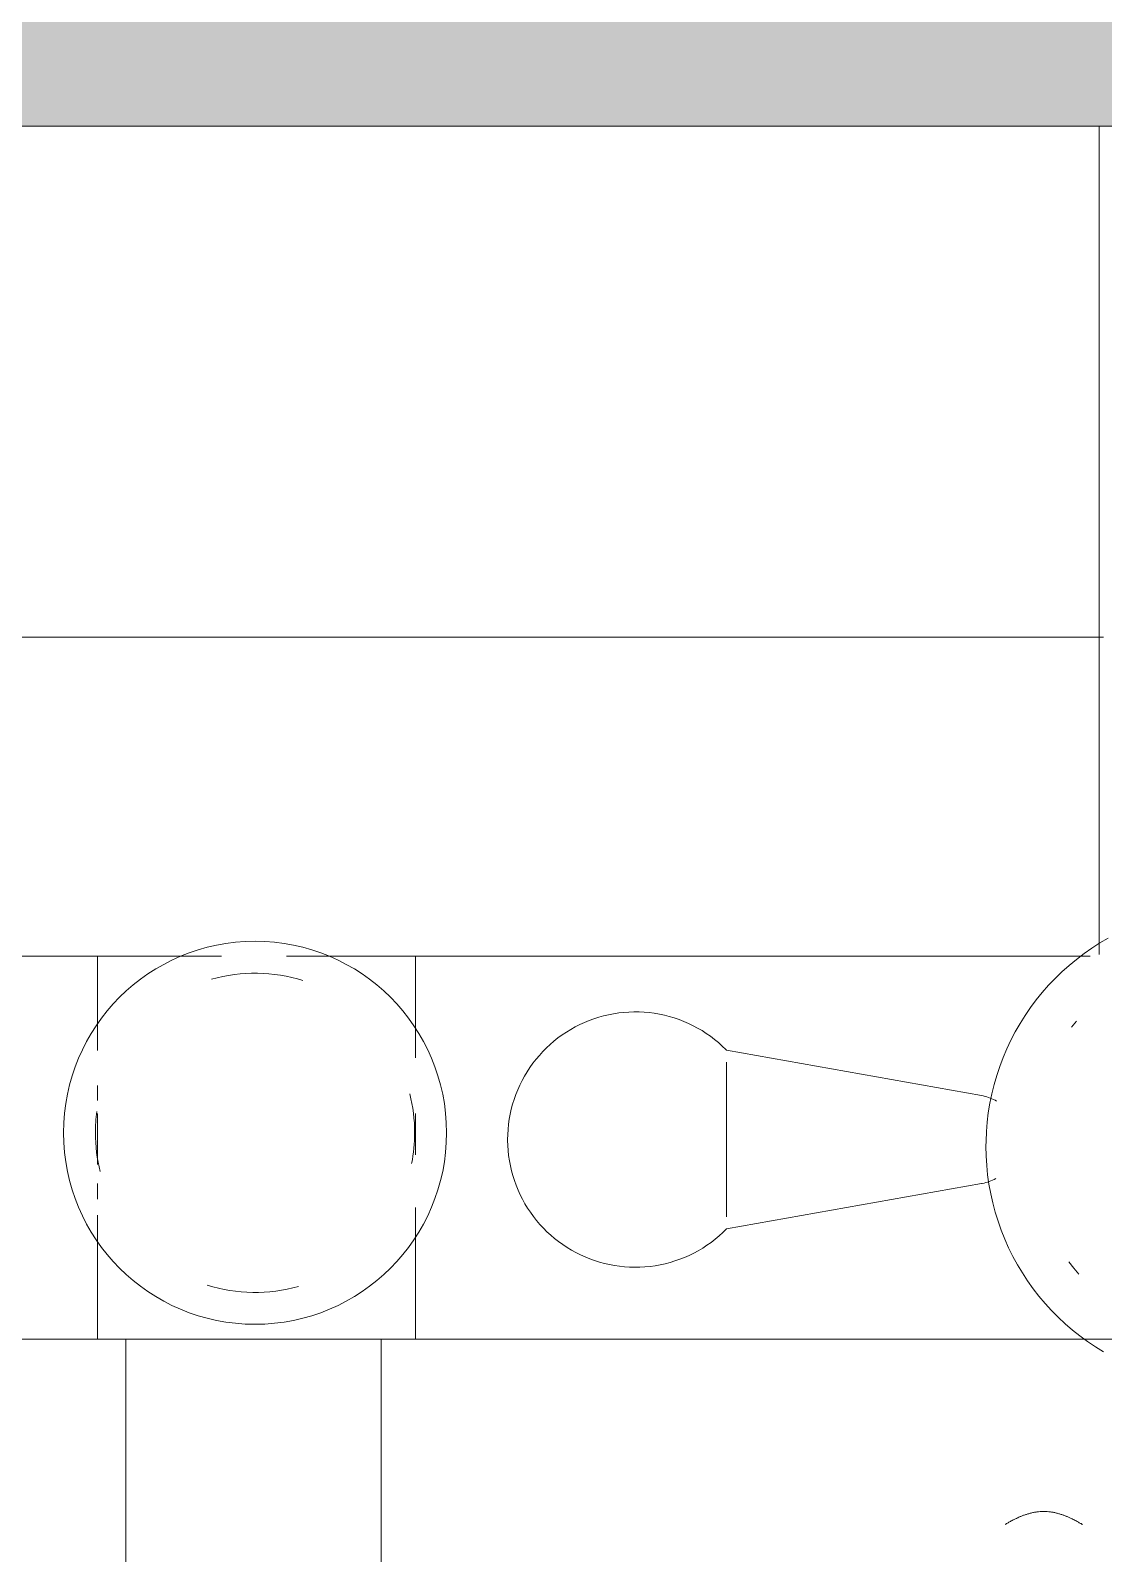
# Model space of a CAD drawing. Header units: metres. Extents: x -227.9 to -141.2, y 39.1 to 91.1.
# Drawn here: x -158.9442 to -158.8602, y 60.8752 to 60.9945 of the extents above; entities that cross this region are included whole.
import ezdxf

# ---------------------------------------------------------------- set-up
doc = ezdxf.new("R2010")
doc.units = ezdxf.units.M
doc.layers.add('I-WALL', color=7, linetype='Continuous', lineweight=5)
doc.layers.add('Q-SPCQ', color=7, linetype='Continuous', lineweight=5)

msp = doc.modelspace()

# ---------------------------------------------------------------- hatches: boundary and pattern name
at = {"layer": 'I-WALL', "true_color": 0xaaaaaa}
msp.add_hatch(color=253, dxfattribs=at).paths.add_polyline_path([(-158.4045819037776, 60.986976733406), (-158.4083824396734, 61.001976733406), (-159.1157084119211, 61.001976733406), (-159.111908454134, 60.986976733406), (-158.412318894037, 60.986976733406)])

# ---------------------------------------------------------------- linework, layer by layer
at = {"layer": 'I-WALL', "lineweight": 13}
msp.add_line((-159.1119084541339, 60.98697673340595), (-158.4200558842963, 60.98697673340595), dxfattribs=at)
at = {"layer": 'Q-SPCQ', "color": 9, "lineweight": 9, "true_color": 0xc0c0c0}
for p, q in [((-158.860553450197, 60.98697673340601), (-158.860553450197, 60.92210171783218)), ((-158.9929196092244, 60.94697673340608), (-158.8602127084597, 60.94697673340608)), ((-158.8598449507792, 60.92339173473879), (-158.8604894759869, 60.92301478558487)), ((-158.861730751748, 60.92218511322158), (-158.862325516525, 60.92173371731101)), ((-158.8611184116975, 60.92261236381613), (-158.861730751748, 60.92218511322158)), ((-158.8604894759869, 60.92301478558487), (-158.8611184116975, 60.92261236381613)), ((-158.9770876578848, 60.9219767334061), (-158.9389825807692, 60.9219767334061)), ((-158.9389825807692, 60.9219767334061), (-158.9292885417724, 60.9219767334061)), ((-158.9389825807692, 60.9219767334061), (-158.9389825807692, 60.91459671282319)), ((-158.9241836435191, 60.9219767334061), (-158.9140778144959, 60.9219767334061)), ((-158.9140778144959, 60.9219767334061), (-158.8759727373804, 60.9219767334061)), ((-158.9140778144959, 60.9219767334061), (-158.9140778144959, 60.91400994058943)), ((-158.8759727373804, 60.9219767334061), (-158.8710513671534, 60.9219767334061)), ((-158.8710513671534, 60.9219767334061), (-158.8665301976326, 60.9219767334061)), ((-158.8665301976326, 60.9219767334061), (-158.8612452771558, 60.9219767334061)), ((-158.8629017545317, 60.92125889822161), (-158.8634585439102, 60.92076141556261)), ((-158.862325516525, 60.92173371731101), (-158.8629017545317, 60.92125889822161)), ((-158.8639949939162, 60.92024206520014), (-158.8645102463443, 60.919701677984)), ((-158.8634585439102, 60.92076141556261), (-158.8639949939162, 60.92024206520014)), ((-158.8654738965209, 60.91856128327925), (-158.8659207526347, 60.91796310017888)), ((-158.8650034769004, 60.91914111841846), (-158.8654738965209, 60.91856128327925)), ((-158.8645102463443, 60.919701677984), (-158.8650034769004, 60.91914111841846)), ((-158.8993504926441, 60.91730756517677), (-158.8989611247865, 60.91739906019993)), ((-158.8989611247865, 60.91739906019993), (-158.8985684095566, 60.91747491147547)), ((-158.8985684095566, 60.91747491147547), (-158.8981729752149, 60.9175349976575)), ((-158.8981729752149, 60.9175349976575), (-158.8977754543722, 60.91757922262097)), ((-158.8977754543722, 60.91757922262097), (-158.8973764829769, 60.91760751561533)), ((-158.8973764829769, 60.91760751561533), (-158.8969766992982, 60.91761983137788)), ((-158.8969766992982, 60.91761983137788), (-158.8965767429046, 60.91761615020599)), ((-158.8965767429046, 60.91761615020599), (-158.896177253641, 60.91759647798877)), ((-158.896177253641, 60.91759647798877), (-158.8957788706052, 60.91756084619756)), ((-158.8957788706052, 60.91756084619756), (-158.8953822311249, 60.91750931183562)), ((-158.8953822311249, 60.91750931183562), (-158.8949879697387, 60.91744195734696)), ((-158.8949879697387, 60.91744195734696), (-158.8945967171807, 60.91735889048436)), ((-158.8945967171807, 60.91735889048436), (-158.8942090993715, 60.91726024413709)), ((-158.8663433303673, 60.91734752608274), (-158.8667409536846, 60.91671554577803)), ((-158.8659207526347, 60.91796310017888), (-158.8663433303673, 60.91734752608274)), ((-158.9022717611863, 60.91603512402365), (-158.9019309406999, 60.91624445644801)), ((-158.9019309406999, 60.91624445644801), (-158.9015820217693, 60.91643999224443)), ((-158.9015820217693, 60.91643999224443), (-158.9012255625904, 60.91662141859734)), ((-158.9012255625904, 60.91662141859734), (-158.9008621334217, 60.9167884452633)), ((-158.9008621334217, 60.9167884452633), (-158.9004923156724, 60.91694080503525)), ((-158.9004923156724, 60.91694080503525), (-158.900116700972, 60.91707825417008)), ((-158.900116700972, 60.91707825417008), (-158.8997358902239, 60.91720057277846)), ((-158.8997358902239, 60.91720057277846), (-158.8993504926441, 60.91730756517677)), ((-158.8942090993715, 60.91726024413709), (-158.893825736417, 60.91714617611829)), ((-158.893825736417, 60.91714617611829), (-158.8934472416161, 60.91701686891243)), ((-158.8934472416161, 60.91701686891243), (-158.8930742204797, 60.91687252938346)), ((-158.8930742204797, 60.91687252938346), (-158.8927072697621, 60.91671338844383)), ((-158.8927072697621, 60.91671338844383), (-158.8923469765062, 60.91653970068512)), ((-158.8923469765062, 60.91653970068512), (-158.8919939171042, 60.91635174397065)), ((-158.8919939171042, 60.91635174397065), (-158.891648656376, 60.9161498189911)), ((-158.891648656376, 60.9161498189911), (-158.8913117466651, 60.91593424878337)), ((-158.8667409536846, 60.91671554577803), (-158.8671129864741, 60.91606817029845)), ((-158.8623298741261, 60.91688188503649), (-158.8627120871049, 60.91641077263783)), ((-158.9038358052211, 60.91479397508457), (-158.903543366386, 60.91506684537528)), ((-158.903543366386, 60.91506684537528), (-158.9032402495696, 60.91532780296457)), ((-158.9032402495696, 60.91532780296457), (-158.902926939694, 60.91557643037594)), ((-158.902926939694, 60.91557643037594), (-158.9026039379883, 60.91581232985859)), ((-158.9026039379883, 60.91581232985859), (-158.9022717611863, 60.91603512402365)), ((-158.8913117466651, 60.91593424878337), (-158.890983726955, 60.91570537821378)), ((-158.890983726955, 60.91570537821378), (-158.8906651220075, 60.91546357342642)), ((-158.8906651220075, 60.91546357342642), (-158.8903564415223, 60.91520922125739)), ((-158.8903564415223, 60.91520922125739), (-158.8900581793225, 60.91494272861588)), ((-158.8900581793225, 60.91494272861588), (-158.889770812564, 60.91466452183329)), ((-158.8674588335626, 60.91540643530665), (-158.8677779416686, 60.91473139943746)), ((-158.8671129864741, 60.91606817029845), (-158.8674588335626, 60.91540643530665)), ((-158.9048896957064, 60.9135923685892), (-158.9046444653151, 60.91390834441576)), ((-158.9046444653151, 60.91390834441576), (-158.904386795419, 60.9142142608953)), ((-158.904386795419, 60.9142142608953), (-158.904117098235, 60.91450962862669)), ((-158.904117098235, 60.91450962862669), (-158.9038358052211, 60.91479397508457)), ((-158.889770812564, 60.91466452183329), (-158.889727309699, 60.91462041417557)), ((-158.8697555197296, 60.91106627592504), (-158.889727309699, 60.91462041417557)), ((-158.8680698002872, 60.91404414260428), (-158.8683339425069, 60.91334576427143)), ((-158.8677779416686, 60.91473139943746), (-158.8680698002872, 60.91404414260428)), ((-158.9057386873554, 60.91223820593099), (-158.9055469299244, 60.91258921555401)), ((-158.9055469299244, 60.91258921555401), (-158.9053412892377, 60.91293227615479)), ((-158.9053412892377, 60.91293227615479), (-158.9051220942767, 60.91326683890953)), ((-158.9051220942767, 60.91326683890953), (-158.9048896957064, 60.9135923685892)), ((-158.8897273096989, 60.90762041417553), (-158.8897273096989, 60.91368259200201)), ((-158.8685699457564, 60.91263738169526), (-158.8687774324809, 60.91192012813678)), ((-158.8683339425069, 60.91334576427143), (-158.8685699457564, 60.91263738169526)), ((-158.9389825807692, 60.91185066216457), (-158.9389825807692, 60.9106835716886)), ((-158.9062277063644, 60.91114315650832), (-158.9060793480676, 60.91151459759867)), ((-158.9060793480676, 60.91151459759867), (-158.9059162547598, 60.91187980882624)), ((-158.9059162547598, 60.91187980882624), (-158.9057386873554, 60.91223820593099)), ((-158.8687774324809, 60.91192012813678), (-158.8689560707459, 60.91119515104868)), ((-158.9065821178761, 60.90999744043986), (-158.9064792925107, 60.91038397066122)), ((-158.9064792925107, 60.91038397066122), (-158.9063610923084, 60.91076607978173)), ((-158.9063610923084, 60.91076607978173), (-158.9062277063644, 60.91114315650832)), ((-158.8697555197296, 60.91106627592504), (-158.8696182125219, 60.91103899740772)), ((-158.8696182125219, 60.91103899740772), (-158.869482105995, 60.91100624988651)), ((-158.869482105995, 60.91100624988651), (-158.8693474178904, 60.91096808575043)), ((-158.8693474178904, 60.91096808575043), (-158.8692143636803, 60.91092456605395)), ((-158.8691055747683, 60.91046361023964), (-158.8692257053735, 60.9097266760189)), ((-158.8692143636803, 60.91092456605395), (-158.8690831562231, 60.91087576041933)), ((-158.8689560707459, 60.91119515104868), (-158.8691055747683, 60.91046361023964)), ((-158.8690831562231, 60.91087576041933), (-158.8689540054226, 60.91082174692515)), ((-158.8689540054226, 60.91082174692515), (-158.8688271178927, 60.91076261198148)), ((-158.8688271178927, 60.91076261198148), (-158.8687026966263, 60.91069845019163)), ((-158.8687026966263, 60.91069845019163), (-158.868580940671, 60.91062936420075)), ((-158.9389825807692, 60.90965643118327), (-158.9389825807692, 60.9056745965537)), ((-158.9140778144959, 60.90965643118327), (-158.9140778144959, 60.90641696327033)), ((-158.9067968244861, 60.90881753624847), (-158.9067410109614, 60.90921359624172)), ((-158.9067410109614, 60.90921359624172), (-158.906669403906, 60.90960710748353)), ((-158.906669403906, 60.90960710748353), (-158.9065821178761, 60.90999744043986)), ((-158.8693162703783, 60.90898552732403), (-158.8693771248979, 60.90824134983482)), ((-158.8692257053735, 60.9097266760189), (-158.8693162703783, 60.90898552732403)), ((-158.9068687381276, 60.90762041417558), (-158.9068607391942, 60.90802030751745)), ((-158.9068607391942, 60.90802030751745), (-158.9068367551906, 60.90841956111527)), ((-158.9068367551906, 60.90841956111527), (-158.9067968244861, 60.90881753624847)), ((-158.8693771248979, 60.90824134983482), (-158.869408171578, 60.90749533407651)), ((-158.9068685462283, 60.90755846300207), (-158.9068687381276, 60.90762041417558)), ((-158.9068580700623, 60.90715862688846), (-158.9068685462283, 60.90755846300207)), ((-158.906831613096, 60.90675952953599), (-158.9068580700623, 60.90715862688846)), ((-158.9067892176552, 60.90636180941531), (-158.906831613096, 60.90675952953599)), ((-158.8897273096989, 60.90155823634904), (-158.8897273096989, 60.90762041417553)), ((-158.869408171578, 60.90749533407651), (-158.8694125232674, 60.90709227844413)), ((-158.8694125232674, 60.90709227844413), (-158.8693975910327, 60.90634576626313)), ((-158.9067309515633, 60.90596610279375), (-158.9067892176552, 60.90636180941531)), ((-158.9066569080338, 60.90557304271751), (-158.9067309515633, 60.90596610279375)), ((-158.9065672055204, 60.90518325799884), (-158.9066569080338, 60.90557304271751)), ((-158.8693975910327, 60.90634576626313), (-158.8693528182172, 60.90560044834239)), ((-158.8693528182172, 60.90560044834239), (-158.8692782764478, 60.90485751703155)), ((-158.9064619875282, 60.90479737221016), (-158.9065672055204, 60.90518325799884)), ((-158.9063414223833, 60.9044160026864), (-158.9064619875282, 60.90479737221016)), ((-158.9062057029643, 60.90403975953748), (-158.9063414223833, 60.9044160026864)), ((-158.8695587404124, 60.90421543198745), (-158.8696955512948, 60.90418576434071)), ((-158.8694232253535, 60.90425054687935), (-158.8695587404124, 60.90421543198745)), ((-158.8692892229135, 60.90429105284005), (-158.8694232253535, 60.90425054687935)), ((-158.8691569474674, 60.90433688506866), (-158.8692892229135, 60.90429105284005)), ((-158.8692782764478, 60.90485751703155), (-158.8691740849753, 60.90411816086227)), ((-158.869026610628, 60.9043879702434), (-158.8691569474674, 60.90433688506866)), ((-158.8688984209061, 60.90444422663888), (-158.869026610628, 60.9043879702434)), ((-158.8687725833783, 60.90450556425686), (-158.8688984209061, 60.90444422663888)), ((-158.8686492993575, 60.90457188497024), (-158.8687725833783, 60.90450556425686)), ((-158.9389825807692, 60.90417856158751), (-158.9389825807692, 60.90295884613967)), ((-158.9060550463934, 60.90366924467211), (-158.9062057029643, 60.90403975953748)), ((-158.9058896936889, 60.9033050508351), (-158.9060550463934, 60.90366924467211)), ((-158.9057099093799, 60.90294776065887), (-158.9058896936889, 60.9033050508351)), ((-158.889727309699, 60.90062041417559), (-158.8697555197296, 60.90417455242612)), ((-158.8696955512948, 60.90418576434071), (-158.8697555197296, 60.90417455242612)), ((-158.8691740849753, 60.90411816086227), (-158.869040410484, 60.90338356264667)), ((-158.869040410484, 60.90338356264667), (-158.8688774668245, 60.90265489758519)), ((-158.9140778144959, 60.90229573045682), (-158.9140778144959, 60.8919767334061)), ((-158.9055159810829, 60.90259794573149), (-158.9057099093799, 60.90294776065887)), ((-158.9053082190418, 60.9022561656822), (-158.9055159810829, 60.90259794573149)), ((-158.9050869556316, 60.9019229672862), (-158.9053082190418, 60.9022561656822)), ((-158.9048525448264, 60.90159888358983), (-158.9050869556316, 60.9019229672862)), ((-158.8688774668245, 60.90265489758519), (-158.8686855146718, 60.9019333313865)), ((-158.8686855146718, 60.9019333313865), (-158.8684648611086, 60.90122001840257)), ((-158.9389825807692, 60.90170895822305), (-158.9389825807692, 60.8919767334061)), ((-158.9046053616337, 60.90128443305787), (-158.9048525448264, 60.90159888358983)), ((-158.9043458014938, 60.90098011874411), (-158.9046053616337, 60.90128443305787)), ((-158.9040742796475, 60.90068642748651), (-158.9043458014938, 60.90098011874411)), ((-158.9037912304719, 60.90040382912842), (-158.9040742796475, 60.90068642748651)), ((-158.8684648611086, 60.90122001840257), (-158.8682158591334, 60.90051609978203)), ((-158.9034971067852, 60.90013277576698), (-158.9037912304719, 60.90040382912842)), ((-158.9031923791227, 60.89987370102971), (-158.9034971067852, 60.90013277576698)), ((-158.9028775349836, 60.89962701938091), (-158.9031923791227, 60.89987370102971)), ((-158.9025530780513, 60.89939312545864), (-158.9028775349836, 60.89962701938091)), ((-158.890933752587, 60.89957206362205), (-158.8912603481223, 60.89934116532387)), ((-158.8906166517624, 60.89981583756423), (-158.890933752587, 60.89957206362205)), ((-158.8903095529424, 60.90007209716409), (-158.8906166517624, 60.89981583756423)), ((-158.8900129474194, 60.90034043246095), (-158.8903095529424, 60.90007209716409)), ((-158.889727309699, 60.90062041417557), (-158.8900129474194, 60.90034043246095)), ((-158.8682158591334, 60.90051609978203), (-158.8679389070962, 60.89982270164452)), ((-158.8679389070962, 60.89982270164452), (-158.8676344480613, 60.89914093327912)), ((-158.9022195273877, 60.89917239344324), (-158.9025530780513, 60.89939312545864)), ((-158.9018774166027, 60.89896517645886), (-158.9022195273877, 60.89917239344324)), ((-158.9015272930006, 60.8987718060085), (-158.9018774166027, 60.89896517645886)), ((-158.9011697167046, 60.89859259144358), (-158.9015272930006, 60.8987718060085)), ((-158.9008052597602, 60.8984278194692), (-158.9011697167046, 60.89859259144358)), ((-158.900434505221, 60.89827775368537), (-158.9008052597602, 60.8984278194692)), ((-158.9000580462152, 60.89814263416534), (-158.900434505221, 60.89827775368537)), ((-158.8933890951345, 60.89824533632839), (-158.8937667815988, 60.89811368678421)), ((-158.8930169753568, 60.8983919839972), (-158.8933890951345, 60.89824533632839)), ((-158.8926510175777, 60.89855339518567), (-158.8930169753568, 60.8983919839972)), ((-158.8922918072518, 60.89872931167035), (-158.8926510175777, 60.89855339518567)), ((-158.891939919039, 60.89891945202236), (-158.8922918072518, 60.89872931167035)), ((-158.8915959158852, 60.89912351205772), (-158.891939919039, 60.89891945202236)), ((-158.8912603481223, 60.89934116532387), (-158.8915959158852, 60.89912351205772)), ((-158.8676344480613, 60.89914093327912), (-158.8673029690981, 60.89847188536978)), ((-158.8673029690981, 60.89847188536978), (-158.8669450005023, 60.89781662825045)), ((-158.8996764849967, 60.89802267707149), (-158.9000580462152, 60.89814263416534)), ((-158.8992904319822, 60.89791807430962), (-158.8996764849967, 60.89802267707149)), ((-158.8989005047741, 60.8978289932218), (-158.8992904319822, 60.89791807430962)), ((-158.8985073271728, 60.89775557631878), (-158.8989005047741, 60.8978289932218)), ((-158.8981115281786, 60.89769794105195), (-158.8985073271728, 60.89775557631878)), ((-158.8977137409854, 60.89765617962544), (-158.8981115281786, 60.89769794105195)), ((-158.8973146019679, 60.89763035884861), (-158.8977137409854, 60.89765617962544)), ((-158.8969147496634, 60.89762052002921), (-158.8973146019679, 60.89763035884861)), ((-158.8965148237502, 60.89762667890724), (-158.8969147496634, 60.89762052002921)), ((-158.8961154640245, 60.89764882562982), (-158.8965148237502, 60.89762667890724)), ((-158.8957173093767, 60.89768692476693), (-158.8961154640245, 60.89764882562982)), ((-158.8953209967694, 60.89774091536805), (-158.8957173093767, 60.89768692476693)), ((-158.894927160218, 60.89781071105974), (-158.8953209967694, 60.89774091536805)), ((-158.894536429777, 60.89789620018381), (-158.894927160218, 60.89781071105974)), ((-158.8941494305319, 60.89799724597586), (-158.894536429777, 60.89789620018381)), ((-158.8937667815988, 60.89811368678421), (-158.8941494305319, 60.89799724597586)), ((-158.8669450005023, 60.89781662825045), (-158.8665611149473, 60.89717621019273)), ((-158.8665611149473, 60.89717621019273), (-158.8661519265681, 60.89655165572889)), ((-158.8629104927514, 60.89803434318376), (-158.8625385406475, 60.89755508825604)), ((-158.8625385406475, 60.89755508825604), (-158.8621477209802, 60.89709109079813)), ((-158.8661519265681, 60.89655165572889), (-158.8657180899788, 60.89594396401285)), ((-158.8657180899788, 60.89594396401285), (-158.8652602992253, 60.89535410722173)), ((-158.8652602992253, 60.89535410722173), (-158.8647792866752, 60.89478302900054)), ((-158.8647792866752, 60.89478302900054), (-158.8642758218461, 60.89423164295264)), ((-158.8642758218461, 60.89423164295264), (-158.8637507101742, 60.89370083117806)), ((-158.8637507101742, 60.89370083117806), (-158.8632047917262, 60.89319144286243)), ((-158.8632047917262, 60.89319144286243), (-158.8626389398551, 60.89270429291837)), ((-158.8626389398551, 60.89270429291837), (-158.8620540598033, 60.89224016068188)), ((-158.9389825807692, 60.8919767334061), (-158.9770876578848, 60.8919767334061)), ((-158.9140778144959, 60.8919767334061), (-158.9389825807692, 60.8919767334061)), ((-158.9367737847948, 60.89197673340614), (-158.9367737847948, 60.74220893663449)), ((-158.9167737847948, 60.76697673340614), (-158.9167737847948, 60.89197673340614)), ((-158.8759727373804, 60.8919767334061), (-158.9140778144959, 60.8919767334061)), ((-158.8710513671534, 60.8919767334061), (-158.8759727373804, 60.8919767334061)), ((-158.8665301976326, 60.8919767334061), (-158.8710513671534, 60.8919767334061)), ((-158.8590860513231, 60.8919767334061), (-158.8665301976326, 60.8919767334061)), ((-158.8620540598033, 60.89224016068188), (-158.861451087254, 60.89179978866552)), ((-158.861451087254, 60.89179978866552), (-158.8608309868346, 60.89138388137059)), ((-158.8608309868346, 60.89138388137059), (-158.8601947505737, 60.89099310416003))]:
    msp.add_line(p, q, dxfattribs=at)
for radius, start, end in [(0.0149999999999945, 4.071e-13, 180), (0.0124999999999946, 72.54213305429498, 105.7723277150551), (0.0124999999999946, 4.071e-13, 14.09970803378065), (0.0124999999999945, 172.3449406504143, 180), (0.0149999999999945, 180.0000000000004, 0), (0.0124999999999946, 179.9999999999996, 194.0997075603039), (0.0124999999999945, 348.8642190897384, 0), (0.0124999999999946, 252.5421330879279, 285.7723277324758)]:
    msp.add_arc((-158.9266517221412, 60.90815283552313), radius, start, end, dxfattribs=at)
for points in [[(-158.8618605605324, 60.87747673340608), (-158.8618605605324, 60.87748114411006), (-158.8618853438323, 60.87749842834804), (-158.8619649642148, 60.87754339547743), (-158.8620470069106, 60.87758691133445), (-158.8621500054503, 60.87764489861902), (-158.8622726277013, 60.87771630860935), (-158.8624138459632, 60.87779515370192), (-158.862573179107, 60.87787342359461), (-158.8627483610211, 60.87795613766123), (-158.8629374786044, 60.87804666123059), (-158.8631407958989, 60.87813604030107), (-158.8633588543733, 60.87821485736041), (-158.8635907681301, 60.87828786826936), (-158.8638335556958, 60.87835981133147), (-158.8640860771516, 60.87842080414475), (-158.8643458960441, 60.87846299348174), (-158.8646131518524, 60.87848503012248), (-158.8648854257304, 60.87849309846694), (-158.8651577298733, 60.87848511849629), (-158.8654250463275, 60.8784631424564), (-158.8656850395657, 60.87842095795317), (-158.8659378231927, 60.87835994181457), (-158.8661808301451, 60.87828797637014), (-158.8664128447291, 60.87821496866894), (-158.8666307776132, 60.87813622138054), (-158.8668338718813, 60.87804694815286), (-158.8670228144408, 60.87795651984611), (-158.8671979792843, 60.87787384768608), (-158.867357486614, 60.87779552422387), (-158.8674989309124, 60.87771657384204), (-158.8676217590878, 60.87764504527078), (-158.8677248813253, 60.87758697701953), (-158.8678069847811, 60.87754342413321), (-158.867886656149, 60.87749841981088), (-158.8679114430559, 60.87748113443115), (-158.8679114430559, 60.87747673340608)], [(-158.8679114430559, 60.87747673340608), (-158.8679114430559, 60.87748114411006), (-158.867886659756, 60.87749842834803), (-158.8678070393735, 60.87754339547743), (-158.8677249966776, 60.87758691133444), (-158.867621998138, 60.87764489861901), (-158.867499375887, 60.87771630860935), (-158.8673581576252, 60.8777951537019), (-158.8671988244813, 60.87787342359459), (-158.8670236425672, 60.87795613766122), (-158.8668345249838, 60.87804666123057), (-158.8666312076894, 60.87813604030105), (-158.866413149215, 60.87821485736039), (-158.8661812354582, 60.87828786826935), (-158.8659384478925, 60.87835981133145), (-158.8656859264368, 60.87842080414475), (-158.8654261075442, 60.87846299348172), (-158.8651588517359, 60.87848503012248), (-158.8648865778579, 60.87849309846694), (-158.864614273715, 60.8784851184963), (-158.8643469572609, 60.87846314245641), (-158.8640869640226, 60.87842095795319), (-158.8638341803956, 60.87835994181459), (-158.8635911734432, 60.87828797637016), (-158.8633591588592, 60.87821496866897), (-158.8631412259752, 60.87813622138057), (-158.8629381317071, 60.87804694815289), (-158.8627491891475, 60.87795651984614), (-158.862574024304, 60.87787384768612), (-158.8624145169743, 60.8777955242239), (-158.8622730726759, 60.87771657384207), (-158.8621502445005, 60.87764504527081), (-158.862047122263, 60.87758697701955), (-158.8619650188072, 60.87754342413322), (-158.8618853474392, 60.87749841981089), (-158.8618605605324, 60.87748113443115), (-158.8618605605324, 60.87747673340608)]]:
    msp.add_open_spline(points, degree=3, knots=[0, 0, 0, 0, 0.0555555555555556, 0.0833333333333333, 0.1111111111111111, 0.1388888888888889, 0.1666666666666666, 0.1944444444444444, 0.2222222222222222, 0.25, 0.2777777777777778, 0.3055555555555556, 0.3333333333333333, 0.3611111111111111, 0.3888888888888888, 0.4166666666666666, 0.4444444444444445, 0.4722222222222223, 0.5, 0.5277777777777778, 0.5555555555555556, 0.5833333333333334, 0.6111111111111112, 0.638888888888889, 0.6666666666666666, 0.6944444444444445, 0.7222222222222223, 0.75, 0.7777777777777778, 0.8055555555555555, 0.8333333333333331, 0.861111111111111, 0.888888888888889, 0.9166666666666666, 0.9444444444444444, 1, 1, 1, 1], dxfattribs=at)

doc.saveas('drawing.dxf')
